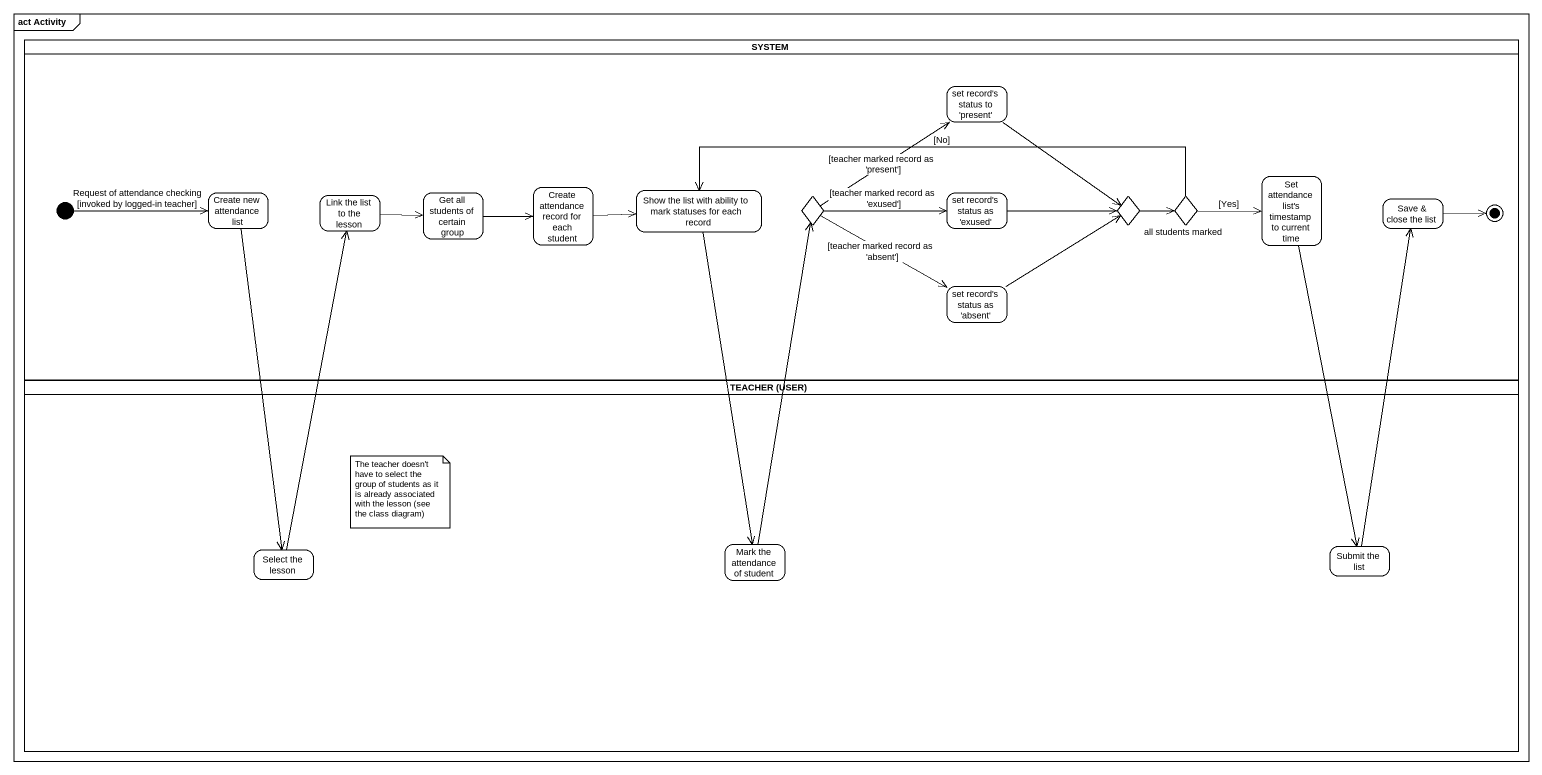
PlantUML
@startuml
mainframe act Activity
hide empty description
state SYSTEM <<partition>> {
  state "set record's status to 'present'" as set_record_s_status_to
  state "Create new attendance list" as Create_new_attendance_list
  state "Get all students of certain group" as Get_all_students_of_certain
  state "Create attendance record for each student" as Create_attendance_record
  state "Show the list with ability to mark statuses for each record" as Show_the_list_with_ability
  state "set record's status as 'exused'" as set_record_s_status_as
  state "Set attendance list's timestamp to current time" as Set_attendance_list_s
  state "Link the list to the lesson" as Link_the_list_to_the_lesson
  state choice1 <<choice>>
  state choice2 <<choice>>
  state "all students marked" as all_students_marked <<choice>>
  state "Save & close the list" as Save_close_the_list
  state "set record's status as 'absent'" as set_record_s_status_as_2
  [*] -right-> Create_new_attendance_list : Request of attendance checking [invoked by logged-in teacher]
  Save_close_the_list -right-> [*]
}
state "TEACHER (USER)" as TEACHER_USER <<partition>> {
  state "Select the lesson" as Select_the_lesson
  state "Mark the attendance of student" as Mark_the_attendance_of
  state "Submit the list" as Submit_the_list
}
set_record_s_status_to --> choice2
Create_new_attendance_list --> Select_the_lesson
Get_all_students_of_certain -right-> Create_attendance_record
Create_attendance_record -right-> Show_the_list_with_ability
Show_the_list_with_ability --> Mark_the_attendance_of
set_record_s_status_as -right-> choice2
Set_attendance_list_s --> Submit_the_list
Link_the_list_to_the_lesson -right-> Get_all_students_of_certain
choice1 -up-> set_record_s_status_to : [teacher marked record as 'present']
choice1 -right-> set_record_s_status_as : [teacher marked record as 'exused']
choice1 -right-> set_record_s_status_as_2 : [teacher marked record as 'absent']
choice2 -right-> all_students_marked
all_students_marked -left-> Show_the_list_with_ability : [No]
all_students_marked -right-> Set_attendance_list_s : [Yes]
set_record_s_status_as_2 -up-> choice2
Select_the_lesson -up-> Link_the_list_to_the_lesson
Mark_the_attendance_of -up-> choice1
Submit_the_list -up-> Save_close_the_list
note as N1
  The teacher doesn't have to select the group of students as it is already associated with the lesson (see the class diagram)
end note
@enduml
